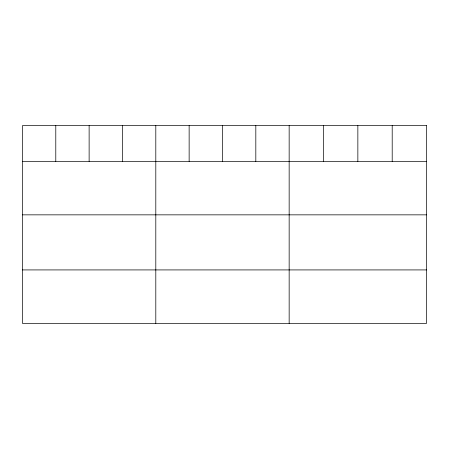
<?xml version="1.0" encoding="UTF-8"?>
<svg xmlns="http://www.w3.org/2000/svg" width="449" height="449" viewBox="0 0 449 449"><rect width="100%" height="100%" fill="white"/><g stroke="black" fill="none" stroke-linecap="round" stroke-linejoin="round"><path stroke-width="0.67" d="M22.45 161.393L426.55 161.393M22.45 214.847L426.55 214.847M22.45 269.922L426.55 269.922M392.202 125.625L392.202 161.393M357.853 125.625L357.853 161.393M323.505 125.625L323.505 161.393M289.156 125.625L289.156 323.375M255.818 125.625L255.818 161.393M222.48 125.625L222.48 161.393M189.141 125.625L189.141 161.393M155.803 125.625L155.803 323.375M122.465 125.625L122.465 161.393M89.127 125.625L89.127 161.393M55.788 125.625L55.788 161.393M426.55 125.625L22.45 125.625L22.45 323.375L426.55 323.375L426.55 125.625"/></g></svg>
